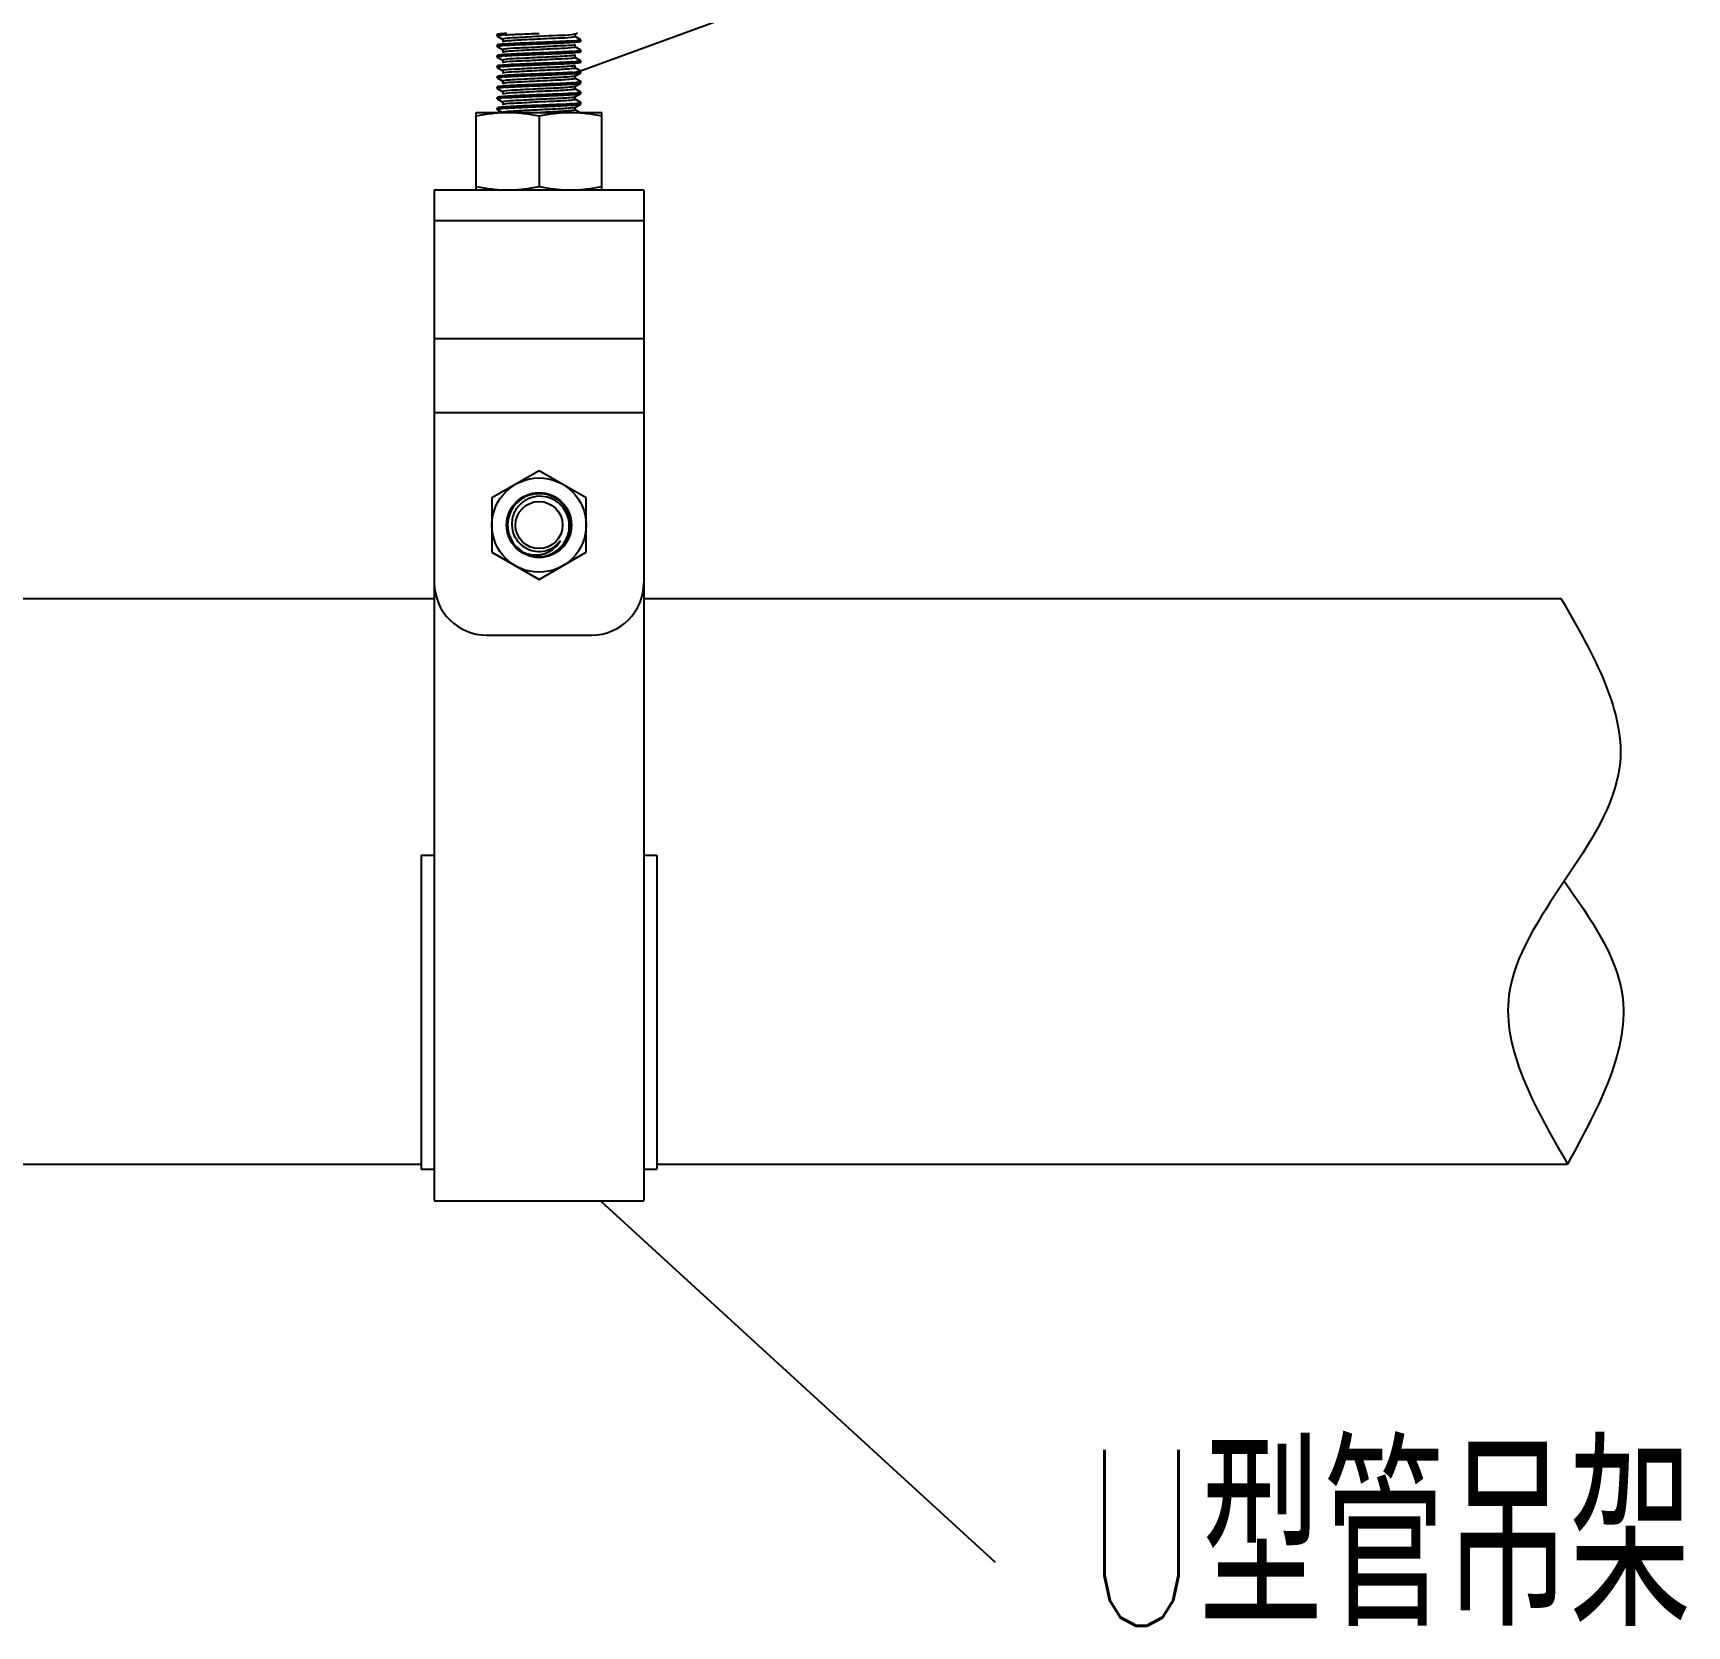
# Model space of a CAD drawing. Extents: x 1031190 to 1725648, y 733081 to 1571294.
# Drawn here: x 1146538 to 1150297, y 1245803 to 1249424 of the extents above; entities that cross this region are included whole.
import ezdxf

# ---------------------------------------------------------------- set-up
doc = ezdxf.new("R2010")
doc.units = 0
doc.header["$LTSCALE"] = 1000
doc.header["$MEASUREMENT"] = 0
doc.layers.add('W_DIM', color=4, linetype='Continuous')
doc.styles.get("Standard").update_dxf_attribs({"font": 'gbenor.shx', "bigfont": 'gbcbig.shx'})
doc.styles.add('wwp100', font='txt.shx', dxfattribs={"width": 0.7, "height": 400, "bigfont": 'hztxt.shx'})
doc.dimstyles.get("Standard").update_dxf_attribs({"dimtxt": 0.18, "dimasz": 0.18, "dimexe": 0.18, "dimexo": 0.0625, "dimgap": 0.09, "dimtad": 0, "dimtih": 1, "dimtoh": 1, "dimdec": 4, "dimzin": 0, "dimdsep": 46, "dimtxsty": 'Standard', "dimcen": 0.09, "dimadec": 0, "dimazin": 0, "dimtfac": 1, "dimtdec": 4, "dimtofl": 0, "dimtmove": 0, "dimatfit": 3, "dimfxl": 0, "dimtolj": 1, "dimtzin": 0, "dimarcsym": 0})

msp = doc.modelspace()

# ---------------------------------------------------------------- linework, layer by layer
at = {"linetype": 'Continuous'}
for p, q in [((1147769.9, 1249421.6), (1147775, 1249424.6)), ((1147770.2, 1249416), (1147770.2, 1249421.9)), ((1147592.8, 1249420.7), (1147592.6, 1249420.5)), ((1147592.6, 1249417.5), (1147592.6, 1249420.5)), ((1147592.8, 1249417.2), (1147592.6, 1249417.5)), ((1147592.8, 1249396.9), (1147592.6, 1249396.6)), ((1147592.6, 1249393.7), (1147592.6, 1249396.6)), ((1147592.8, 1249393.4), (1147592.6, 1249393.7)), ((1147592.8, 1249417.2), (1147605.7, 1249409.7)), ((1147592.8, 1249393.4), (1147605.7, 1249385.9)), ((1147605.5, 1249410), (1147605.5, 1249404.1)), ((1147605.5, 1249386.2), (1147605.5, 1249380.3)), ((1147768.8, 1249391.5), (1147768.1, 1249391.3)), ((1147782.8, 1249408.8), (1147769.9, 1249416.3)), ((1147782.8, 1249385), (1147769.9, 1249392.5)), ((1147770.2, 1249392.2), (1147770.2, 1249398.1)), ((1147782.8, 1249408.8), (1147783.1, 1249408.6)), ((1147782.8, 1249405.3), (1147783.1, 1249405.6)), ((1147782.8, 1249385), (1147783.1, 1249384.7)), ((1147783.1, 1249405.6), (1147783.1, 1249408.6)), ((1147783.1, 1249381.8), (1147783.1, 1249384.7)), ((1147592.8, 1249373.1), (1147592.6, 1249372.8)), ((1147592.6, 1249369.9), (1147592.6, 1249372.8)), ((1147592.8, 1249369.6), (1147592.6, 1249369.9)), ((1147592.8, 1249349.3), (1147592.6, 1249349)), ((1147592.6, 1249346), (1147592.6, 1249349)), ((1147592.8, 1249345.8), (1147592.6, 1249346)), ((1147592.8, 1249369.6), (1147605.7, 1249362.1)), ((1147592.8, 1249345.8), (1147605.7, 1249338.3)), ((1147605.5, 1249362.4), (1147605.5, 1249356.5)), ((1147769.1, 1249367.7), (1147768.2, 1249367.5)), ((1147782.8, 1249361.2), (1147769.9, 1249368.7)), ((1147770.2, 1249368.4), (1147770.2, 1249374.3)), ((1147770.2, 1249344.6), (1147770.2, 1249350.5)), ((1147782.8, 1249381.5), (1147783.1, 1249381.8)), ((1147782.8, 1249361.2), (1147783.1, 1249360.9)), ((1147782.8, 1249357.7), (1147783.1, 1249357.9)), ((1147783.1, 1249357.9), (1147783.1, 1249360.9)), ((1147592.8, 1249325.5), (1147592.6, 1249325.2)), ((1147592.6, 1249322.2), (1147592.6, 1249325.2)), ((1147592.8, 1249322), (1147592.6, 1249322.2)), ((1147592.8, 1249322), (1147605.7, 1249314.5)), ((1147605.5, 1249338.6), (1147605.5, 1249332.6)), ((1147605.5, 1249314.8), (1147605.5, 1249308.8)), ((1147782.8, 1249337.4), (1147769.9, 1249344.9)), ((1147769.9, 1249326.4), (1147782.8, 1249333.9)), ((1147782.8, 1249313.6), (1147769.9, 1249321)), ((1147769.9, 1249302.6), (1147782.8, 1249310.1)), ((1147770.2, 1249320.7), (1147770.2, 1249326.7)), ((1147782.8, 1249337.4), (1147783.1, 1249337.1)), ((1147782.8, 1249333.9), (1147783.1, 1249334.1)), ((1147782.8, 1249313.6), (1147783.1, 1249313.3)), ((1147782.8, 1249310.1), (1147783.1, 1249310.3)), ((1147783.1, 1249334.1), (1147783.1, 1249337.1)), ((1147783.1, 1249310.3), (1147783.1, 1249313.3)), ((1147592.8, 1249301.7), (1147592.6, 1249301.4)), ((1147592.6, 1249298.4), (1147592.6, 1249301.4)), ((1147592.8, 1249298.2), (1147592.6, 1249298.4)), ((1147592.8, 1249277.8), (1147592.6, 1249277.6)), ((1147592.6, 1249274.6), (1147592.6, 1249277.6)), ((1147592.8, 1249274.3), (1147592.6, 1249274.6)), ((1147592.8, 1249298.2), (1147605.7, 1249290.7)), ((1147592.8, 1249274.3), (1147605.7, 1249266.9)), ((1147605.5, 1249291), (1147605.5, 1249285)), ((1147782.8, 1249289.7), (1147769.9, 1249297.2)), ((1147769.9, 1249278.8), (1147782.8, 1249286.3)), ((1147782.8, 1249265.9), (1147769.9, 1249273.4)), ((1147770.2, 1249296.9), (1147770.2, 1249302.9)), ((1147770.2, 1249273.1), (1147770.2, 1249279.1)), ((1147782.8, 1249289.7), (1147783.1, 1249289.5)), ((1147782.8, 1249286.3), (1147783.1, 1249286.5)), ((1147783.1, 1249286.5), (1147783.1, 1249289.5)), ((1147544.9, 1249243.6), (1147830.7, 1249243.6)), ((1147544.9, 1249067.4), (1147544.9, 1249243.6)), ((1147592.8, 1249254), (1147592.6, 1249253.8)), ((1147592.6, 1249250.8), (1147592.6, 1249253.8)), ((1147592.7, 1249250.6), (1147592.6, 1249250.8)), ((1147592.8, 1249250.5), (1147592.7, 1249250.6)), ((1147592.8, 1249250.5), (1147605.7, 1249243)), ((1147605.5, 1249267.2), (1147605.5, 1249261.2)), ((1147687.8, 1249235.5), (1147687.8, 1249075.4)), ((1147697.4, 1249243.8), (1147693.1, 1249243.6)), ((1147769.9, 1249255), (1147782.8, 1249262.4)), ((1147780.7, 1249243.4), (1147769.9, 1249249.6)), ((1147770.2, 1249249.3), (1147770.2, 1249255.3)), ((1147782.8, 1249265.9), (1147783.1, 1249265.7)), ((1147782.8, 1249262.4), (1147783.1, 1249262.7)), ((1147783.1, 1249262.7), (1147783.1, 1249265.7)), ((1147830.7, 1249067.4), (1147830.7, 1249243.6)), ((1147449.7, 1249067.4), (1147926, 1249067.4)), ((1147449.7, 1249067.4), (1147449.7, 1246769.5)), ((1147926, 1249067.4), (1147926, 1246769.5)), ((1147449.7, 1248997.6), (1147926, 1248997.6)), ((1147449.7, 1248729.7), (1147926, 1248729.7)), ((1147449.7, 1248561.4), (1147926, 1248561.4)), ((1147687.8, 1248429.1), (1147580.7, 1248367.2)), ((1147795, 1248367.2), (1147687.8, 1248429.1)), ((1147580.7, 1248367.2), (1147580.7, 1248243.5)), ((1147740.5, 1248356), (1147740.4, 1248356.1)), ((1147795, 1248243.5), (1147795, 1248367.2)), ((1147760.9, 1248304), (1147760.9, 1248304)), ((1147760.9, 1248303.9), (1147760.9, 1248304)), ((1147756.2, 1248281.7), (1147756.2, 1248281.6)), ((1147580.7, 1248243.5), (1147687.8, 1248181.7)), ((1147687.8, 1248181.7), (1147795, 1248243.5)), ((1146497.2, 1248138.7), (1147449.7, 1248138.7)), ((1147926, 1248138.7), (1150010.8, 1248138.7)), ((1147568.8, 1248055.3), (1147806.9, 1248055.3)), ((1147419.9, 1247555.3), (1147449.7, 1247555.3)), ((1147419.9, 1247555.3), (1147419.9, 1246840.9)), ((1147926, 1247555.3), (1147955.7, 1247555.3)), ((1147955.7, 1247555.3), (1147955.7, 1246840.9)), ((1146497.2, 1246852.8), (1147419.9, 1246852.8)), ((1147419.9, 1246840.9), (1147449.7, 1246840.9)), ((1147926, 1246840.9), (1147955.7, 1246840.9)), ((1147955.7, 1246852.8), (1150025.7, 1246852.8)), ((1147449.7, 1246769.4), (1147926, 1246769.4))]:
    msp.add_line(p, q, dxfattribs=at)
for radius in [107.1, 73.7, 53.6]:
    msp.add_circle((1147687.8, 1248305.4), radius, dxfattribs=at)
for centre, radius, start, end in [((1147638, 1249010.6), 410.2, 93.8255, 94.8061), ((1147637.9, 1248987.7), 409.2, 93.8313, 94.8079), ((1147736.8, 1249826.5), 421.3, 273.7687, 274.7934), ((1147764.3, 1249433.8), 19, 281.4976, 282.7913), ((1147625.8, 1249087.1), 261.7, 94.6795, 95.2422), ((1147638.3, 1248958.6), 414.5, 93.8001, 94.8043), ((1147632.2, 1249010.5), 338.6, 94.4921, 94.6937), ((1147736.9, 1249800.8), 419.4, 273.7798, 274.7941), ((1147737, 1249776.8), 419.2, 273.7814, 274.7938), ((1147636.9, 1248928.8), 396.6, 93.9107, 94.8136), ((1147736.9, 1249753.9), 420.2, 273.7757, 274.7933), ((1147738.5, 1249709.3), 399.2, 273.9022, 274.8051), ((1147637.4, 1248898.6), 403.1, 93.8693, 94.8111), ((1147637.9, 1248868.9), 409, 93.8324, 94.808), ((1147736.8, 1249707.5), 421.4, 273.7681, 274.7934), ((1147636, 1248868.7), 385.3, 93.9707, 94.8291), ((1147736.9, 1249681.8), 419.4, 273.7796, 274.7941), ((1147687.8, 1248305.4), 71.4, 289.2516, 285.8624), ((1147683.2, 1248311.7), 72.4, 37.5746, 37.804), ((1147687.8, 1248305.4), 73, 358.9347, 43.9347), ((1147688, 1248305.5), 72.8, 43.5298, 43.8601), ((1147683.6, 1248312), 71.9, 23.7868, 37.58), ((1147687.9, 1248305.5), 72.9, 42.2619, 43.5296), ((1147687.9, 1248307.5), 73, 339.7627, 355.681), ((1147688.1, 1248307.5), 72.9, 355.7063, 356.9019), ((1147688.2, 1248307.5), 72.8, 356.9021, 357.2428), ((1147688.1, 1248305.4), 72.8, 358.4793, 358.884), ((1147687.9, 1248305.4), 73, 356.8796, 358.4789), ((1147688, 1248305.6), 60.4, 225.5961, 226.2446), ((1147688, 1248305.6), 60.4, 226.2446, 228.0002), ((1147686.4, 1248306.9), 60.6, 228.6612, 231.1139), ((1147687.9, 1248305.5), 60.3, 227.9995, 230.7843), ((1147686.3, 1248306.8), 60.4, 231.1145, 231.9132), ((1147686.2, 1248306.7), 60.4, 231.9133, 232.2395), ((1147686.2, 1248306.7), 60.2, 232.2392, 233.5406), ((1147687.7, 1248305.2), 60, 230.7847, 232.8059), ((1147686.1, 1248306.5), 60.1, 233.5407, 234.432), ((1147686, 1248306.4), 59.9, 234.432, 235.3008), ((1147687.6, 1248305), 59.7, 232.8069, 233.4634), ((1147685.9, 1248306.2), 59.7, 235.3008, 236.124), ((1147687.5, 1248304.9), 59.6, 233.4634, 234.1215), ((1147687.8, 1248305.4), 60.1, 234.1217, 323.4602), ((1147682.5, 1248299.7), 61.5, 313.9118, 316.6738), ((1147683, 1248299.2), 60.9, 316.6606, 330.8247), ((1147687.7, 1248305.5), 60.3, 312.0918, 313.8774), ((1147687.6, 1248305.6), 60.4, 313.8772, 315.0442), ((1147687.6, 1248305.6), 60.4, 315.0437, 319.2498), ((1147687.8, 1248305.4), 60.1, 319.2512, 320.8333), ((1147687.9, 1248305.3), 60, 320.8338, 321.0993), ((1147688, 1248305.3), 59.9, 321.0993, 321.4855), ((1147688.1, 1248305.2), 59.8, 321.4854, 322.2771), ((1147688.2, 1248305.1), 59.6, 322.2769, 323.4597), ((1147689, 1248307.1), 71.9, 312.1087, 339.2138), ((1147688.7, 1248307.3), 72.3, 339.2792, 339.7106), ((1147685.9, 1248304.4), 71.1, 287.5508, 290.9671), ((1147568.8, 1248174.4), 119.1, 180, 270), ((1147806.9, 1248174.4), 119.1, 270, 0)]:
    msp.add_arc(centre, radius, start, end, dxfattribs=at)
for points, knots in [([(1147600, 1249422), (1147599.1, 1249421.9), (1147596.7, 1249421.5), (1147594.1, 1249421.5), (1147592.8, 1249420.7)], [0, 0, 0, 0, 0.375527, 1, 1, 1, 1]), ([(1147614.5, 1249423.1), (1147613.1, 1249423), (1147608.2, 1249422.7), (1147603.4, 1249422.3), (1147600, 1249422)], [0, 0, 0, 0, 0.294617, 1, 1, 1, 1]), ([(1147768.5, 1249421.2), (1147759.2, 1249419.1), (1147723.1, 1249418.4), (1147675.8, 1249415.6), (1147631.7, 1249413), (1147613.7, 1249412.2), (1147607.5, 1249410.9)], [0, 0, 0, 0, 0.176504, 0.667042, 0.88168, 1, 1, 1, 1]), ([(1147610.6, 1249419.9), (1147612.1, 1249420), (1147619.1, 1249420.4), (1147626, 1249420.8), (1147631.4, 1249421)], [0, 0, 0, 0, 0.219992, 1, 1, 1, 1]), ([(1147631.4, 1249421), (1147635.6, 1249421.2), (1147654.5, 1249422.1), (1147673.3, 1249422.9), (1147687.8, 1249423.4)], [0, 0, 0, 0, 0.227178, 1, 1, 1, 1]), ([(1147769.9, 1249421.6), (1147769.7, 1249421.5), (1147769.3, 1249421.4), (1147768.8, 1249421.2), (1147768.5, 1249421.2)], [0, 0, 0, 0, 0.401788, 1, 1, 1, 1]), ([(1147592.6, 1249417.5), (1147592.6, 1249417.9), (1147594.7, 1249418.2), (1147595.9, 1249418.5), (1147597, 1249418.6)], [0, 0, 0, 0, 0.27238, 1, 1, 1, 1]), ([(1147592.6, 1249393.7), (1147592.6, 1249394.1), (1147594.8, 1249394.4), (1147596, 1249394.7), (1147597.1, 1249394.8)], [0, 0, 0, 0, 0.271848, 1, 1, 1, 1]), ([(1147610.2, 1249399), (1147606.2, 1249398.7), (1147600.5, 1249397.9), (1147594.4, 1249397.8), (1147592.8, 1249396.9)], [0, 0, 0, 0, 0.690101, 1, 1, 1, 1]), ([(1147607.5, 1249410.9), (1147607, 1249410.8), (1147606.4, 1249410.6), (1147605.5, 1249410.3), (1147605.5, 1249410)], [0, 0, 0, 0, 0.704888, 1, 1, 1, 1]), ([(1147607.5, 1249387.1), (1147607, 1249387), (1147606.4, 1249386.8), (1147605.5, 1249386.4), (1147605.5, 1249386.2)], [0, 0, 0, 0, 0.705209, 1, 1, 1, 1]), ([(1147606.4, 1249404.7), (1147606.3, 1249404.6), (1147606.1, 1249404.5), (1147605.8, 1249404.4), (1147605.7, 1249404.4)], [0, 0, 0, 0, 0.569178, 1, 1, 1, 1]), ([(1147768.1, 1249415.1), (1147758.2, 1249413.1), (1147730.2, 1249412.5), (1147685.3, 1249409.7), (1147644.4, 1249408.3), (1147618.4, 1249406.2), (1147609.4, 1249405.5), (1147606.4, 1249404.7)], [0, 0, 0, 0, 0.186906, 0.5149, 0.834439, 0.943372, 1, 1, 1, 1]), ([(1147768.1, 1249391.3), (1147758.4, 1249389.3), (1147730.7, 1249388.7), (1147686.2, 1249385.9), (1147645.3, 1249384.5), (1147619, 1249382.4), (1147609.8, 1249381.8), (1147606.7, 1249380.9)], [0, 0, 0, 0, 0.184419, 0.509926, 0.829804, 0.940533, 1, 1, 1, 1]), ([(1147768.8, 1249397.4), (1147759.8, 1249395.2), (1147733, 1249395), (1147689.2, 1249392.2), (1147644.7, 1249389.7), (1147617.2, 1249389.1), (1147607.5, 1249387.1)], [0, 0, 0, 0, 0.172112, 0.49211, 0.816561, 1, 1, 1, 1]), ([(1147687.8, 1249402.6), (1147680.3, 1249402.3), (1147654.5, 1249401.2), (1147628.6, 1249400.3), (1147610.2, 1249399)], [0, 0, 0, 0, 0.289182, 1, 1, 1, 1]), ([(1147610.6, 1249396), (1147615.6, 1249396.4), (1147641.4, 1249397.8), (1147667.1, 1249398.8), (1147687.8, 1249399.6)], [0, 0, 0, 0, 0.196967, 1, 1, 1, 1]), ([(1147764.5, 1249406.1), (1147759.4, 1249405.8), (1147733.9, 1249404.4), (1147708.3, 1249403.4), (1147687.8, 1249402.6)], [0, 0, 0, 0, 0.198238, 1, 1, 1, 1]), ([(1147687.8, 1249399.6), (1147695.2, 1249399.9), (1147720.8, 1249401), (1147746.4, 1249402), (1147764.6, 1249403.2)], [0, 0, 0, 0, 0.287875, 1, 1, 1, 1]), ([(1147764.6, 1249403.2), (1147768.8, 1249403.5), (1147774.7, 1249404.3), (1147781.2, 1249404.4), (1147782.8, 1249405.3)], [0, 0, 0, 0, 0.690891, 1, 1, 1, 1]), ([(1147770.2, 1249416), (1147770.2, 1249415.8), (1147769.4, 1249415.4), (1147768.9, 1249415.3), (1147768.5, 1249415.2)], [0, 0, 0, 0, 0.301708, 1, 1, 1, 1]), ([(1147769.9, 1249397.8), (1147769.8, 1249397.8), (1147769.4, 1249397.6), (1147769, 1249397.5), (1147768.8, 1249397.4)], [0, 0, 0, 0, 0.412535, 1, 1, 1, 1]), ([(1147770.2, 1249392.2), (1147770.2, 1249392), (1147769.6, 1249391.7), (1147769.2, 1249391.6), (1147768.8, 1249391.5)], [0, 0, 0, 0, 0.309908, 1, 1, 1, 1]), ([(1147783.1, 1249408.6), (1147783.1, 1249408.1), (1147780.6, 1249407.8), (1147779.4, 1249407.5), (1147778.1, 1249407.3)], [0, 0, 0, 0, 0.270407, 1, 1, 1, 1]), ([(1147783.1, 1249384.7), (1147783.1, 1249384.3), (1147780.6, 1249384), (1147779.4, 1249383.7), (1147778.1, 1249383.5)], [0, 0, 0, 0, 0.270549, 1, 1, 1, 1]), ([(1147592.6, 1249369.9), (1147592.6, 1249370.3), (1147594.9, 1249370.6), (1147596.1, 1249370.9), (1147597.2, 1249371)], [0, 0, 0, 0, 0.2714, 1, 1, 1, 1]), ([(1147592.6, 1249346), (1147592.6, 1249346.9), (1147597.4, 1249346.8), (1147599.6, 1249347.5), (1147601.9, 1249347.7)], [0, 0, 0, 0, 0.263671, 1, 1, 1, 1]), ([(1147610.6, 1249375.2), (1147606.5, 1249374.9), (1147600.7, 1249374.1), (1147594.4, 1249374), (1147592.8, 1249373.1)], [0, 0, 0, 0, 0.690433, 1, 1, 1, 1]), ([(1147610.9, 1249351.4), (1147606.7, 1249351.1), (1147600.8, 1249350.3), (1147594.4, 1249350.2), (1147592.8, 1249349.3)], [0, 0, 0, 0, 0.690711, 1, 1, 1, 1]), ([(1147607.5, 1249363.3), (1147607, 1249363.2), (1147606.4, 1249363), (1147605.5, 1249362.6), (1147605.5, 1249362.4)], [0, 0, 0, 0, 0.705913, 1, 1, 1, 1]), ([(1147606.7, 1249380.9), (1147606.5, 1249380.9), (1147606.2, 1249380.8), (1147605.9, 1249380.6), (1147605.7, 1249380.6)], [0, 0, 0, 0, 0.582256, 1, 1, 1, 1]), ([(1147607, 1249357.2), (1147606.8, 1249357.1), (1147606.3, 1249357), (1147605.9, 1249356.9), (1147605.7, 1249356.8)], [0, 0, 0, 0, 0.593653, 1, 1, 1, 1]), ([(1147605.7, 1249348.1), (1147610.7, 1249348.5), (1147638.1, 1249350.1), (1147665.5, 1249351.1), (1147687.8, 1249352)], [0, 0, 0, 0, 0.18466, 1, 1, 1, 1]), ([(1147768.2, 1249367.5), (1147758.6, 1249365.5), (1147731.2, 1249364.9), (1147686.9, 1249362.4), (1147643.1, 1249359.7), (1147616.2, 1249359.4), (1147607, 1249357.2)], [0, 0, 0, 0, 0.18225, 0.50532, 0.825389, 1, 1, 1, 1]), ([(1147769.1, 1249373.7), (1147766.1, 1249372.9), (1147757, 1249372.2), (1147730.8, 1249370.1), (1147689.9, 1249368.7), (1147645.2, 1249365.9), (1147617.4, 1249365.3), (1147607.5, 1249363.3)], [0, 0, 0, 0, 0.057877, 0.167606, 0.487311, 0.814214, 1, 1, 1, 1]), ([(1147760.5, 1249348.6), (1147748.8, 1249347.5), (1147721, 1249346.1), (1147678.3, 1249344.3), (1147639.1, 1249341.9), (1147615.8, 1249341.1), (1147607.6, 1249339.5)], [0, 0, 0, 0, 0.229049, 0.545233, 0.836568, 1, 1, 1, 1]), ([(1147687.8, 1249378.8), (1147680.4, 1249378.5), (1147654.6, 1249377.4), (1147628.9, 1249376.4), (1147610.6, 1249375.2)], [0, 0, 0, 0, 0.288643, 1, 1, 1, 1]), ([(1147610.9, 1249372.2), (1147615.9, 1249372.6), (1147641.6, 1249374), (1147667.2, 1249375), (1147687.8, 1249375.8)], [0, 0, 0, 0, 0.197595, 1, 1, 1, 1]), ([(1147687.8, 1249355), (1147680.4, 1249354.7), (1147654.8, 1249353.6), (1147629.1, 1249352.6), (1147610.9, 1249351.4)], [0, 0, 0, 0, 0.288182, 1, 1, 1, 1]), ([(1147764.6, 1249382.3), (1147759.5, 1249382), (1147734, 1249380.6), (1147708.4, 1249379.6), (1147687.8, 1249378.8)], [0, 0, 0, 0, 0.198015, 1, 1, 1, 1]), ([(1147687.8, 1249375.8), (1147695.2, 1249376.1), (1147720.8, 1249377.1), (1147746.4, 1249378.1), (1147764.6, 1249379.4)], [0, 0, 0, 0, 0.287899, 1, 1, 1, 1]), ([(1147764.6, 1249358.5), (1147759.5, 1249358.2), (1147734, 1249356.8), (1147708.4, 1249355.8), (1147687.8, 1249355)], [0, 0, 0, 0, 0.197982, 1, 1, 1, 1]), ([(1147687.8, 1249352), (1147695.2, 1249352.3), (1147720.8, 1249353.3), (1147746.4, 1249354.3), (1147764.6, 1249355.5)], [0, 0, 0, 0, 0.287815, 1, 1, 1, 1]), ([(1147769.3, 1249350), (1147768.9, 1249349.8), (1147766, 1249349.2), (1147763, 1249348.9), (1147760.5, 1249348.6)], [0, 0, 0, 0, 0.152403, 1, 1, 1, 1]), ([(1147764.6, 1249379.4), (1147768.8, 1249379.6), (1147774.7, 1249380.5), (1147781.2, 1249380.6), (1147782.8, 1249381.5)], [0, 0, 0, 0, 0.690866, 1, 1, 1, 1]), ([(1147764.6, 1249355.5), (1147768.8, 1249355.8), (1147774.7, 1249356.7), (1147781.2, 1249356.7), (1147782.8, 1249357.7)], [0, 0, 0, 0, 0.690907, 1, 1, 1, 1]), ([(1147769.9, 1249374), (1147769.8, 1249374), (1147769.5, 1249373.8), (1147769.3, 1249373.7), (1147769.1, 1249373.7)], [0, 0, 0, 0, 0.424841, 1, 1, 1, 1]), ([(1147770.2, 1249368.4), (1147770.2, 1249368.2), (1147769.7, 1249367.9), (1147769.4, 1249367.8), (1147769.1, 1249367.7)], [0, 0, 0, 0, 0.32015, 1, 1, 1, 1]), ([(1147769.9, 1249350.2), (1147769.8, 1249350.2), (1147769.7, 1249350.1), (1147769.5, 1249350), (1147769.3, 1249350)], [0, 0, 0, 0, 0.438999, 1, 1, 1, 1]), ([(1147783.1, 1249360.9), (1147783.1, 1249360.5), (1147780.6, 1249360.2), (1147779.4, 1249359.9), (1147778.1, 1249359.7)], [0, 0, 0, 0, 0.270562, 1, 1, 1, 1]), ([(1147592.6, 1249322.2), (1147592.6, 1249322.4), (1147594.1, 1249323.3), (1147595.5, 1249323.2), (1147596.8, 1249323.4)], [0, 0, 0, 0, 0.087797, 1, 1, 1, 1]), ([(1147601.9, 1249326.9), (1147600.8, 1249326.8), (1147597.7, 1249326.4), (1147594.5, 1249326.4), (1147592.8, 1249325.5)], [0, 0, 0, 0, 0.380478, 1, 1, 1, 1]), ([(1147687.8, 1249331.2), (1147679, 1249330.8), (1147650.4, 1249329.6), (1147621.7, 1249328.7), (1147601.9, 1249326.9)], [0, 0, 0, 0, 0.307364, 1, 1, 1, 1]), ([(1147607.6, 1249339.5), (1147607.1, 1249339.4), (1147606.4, 1249339.2), (1147605.5, 1249338.8), (1147605.5, 1249338.6)], [0, 0, 0, 0, 0.706519, 1, 1, 1, 1]), ([(1147607.7, 1249315.7), (1147607.2, 1249315.6), (1147606.5, 1249315.4), (1147605.5, 1249315), (1147605.5, 1249314.8)], [0, 0, 0, 0, 0.708127, 1, 1, 1, 1]), ([(1147607.2, 1249333.4), (1147606.9, 1249333.4), (1147606.4, 1249333.2), (1147605.9, 1249333.1), (1147605.7, 1249332.9)], [0, 0, 0, 0, 0.599327, 1, 1, 1, 1]), ([(1147607, 1249309.6), (1147606.7, 1249309.5), (1147606.3, 1249309.4), (1147605.9, 1249309.2), (1147605.7, 1249309.1)], [0, 0, 0, 0, 0.591838, 1, 1, 1, 1]), ([(1147761.2, 1249319), (1147749.5, 1249317.8), (1147721.2, 1249316.3), (1147677.7, 1249314.5), (1147638.3, 1249311.9), (1147614.8, 1249311.5), (1147607, 1249309.6)], [0, 0, 0, 0, 0.229241, 0.549849, 0.842936, 1, 1, 1, 1]), ([(1147760.5, 1249342.7), (1147748.7, 1249341.5), (1147720.6, 1249340.1), (1147677.5, 1249338.3), (1147638.3, 1249335.8), (1147615.1, 1249335.2), (1147607.2, 1249333.4)], [0, 0, 0, 0, 0.231234, 0.549995, 0.841234, 1, 1, 1, 1]), ([(1147761.2, 1249324.9), (1147749.7, 1249323.7), (1147722, 1249322.3), (1147679.3, 1249320.5), (1147639.7, 1249318.1), (1147616.1, 1249317.3), (1147607.7, 1249315.7)], [0, 0, 0, 0, 0.225271, 0.541123, 0.834355, 1, 1, 1, 1]), ([(1147609.9, 1249324.5), (1147614.9, 1249324.9), (1147640.9, 1249326.4), (1147666.9, 1249327.4), (1147687.8, 1249328.2)], [0, 0, 0, 0, 0.195382, 1, 1, 1, 1]), ([(1147764.6, 1249334.7), (1147759.5, 1249334.4), (1147733.9, 1249332.9), (1147708.3, 1249332), (1147687.8, 1249331.2)], [0, 0, 0, 0, 0.198096, 1, 1, 1, 1]), ([(1147687.8, 1249328.2), (1147695.3, 1249328.5), (1147721.3, 1249329.5), (1147747.3, 1249330.5), (1147765.7, 1249331.8)], [0, 0, 0, 0, 0.289675, 1, 1, 1, 1]), ([(1147765.7, 1249311), (1147760.6, 1249310.6), (1147734.7, 1249309.2), (1147708.7, 1249308.2), (1147687.8, 1249307.3)], [0, 0, 0, 0, 0.195558, 1, 1, 1, 1]), ([(1147770.2, 1249344.6), (1147770.2, 1249343.7), (1147765.2, 1249343.7), (1147762.9, 1249342.9), (1147760.5, 1249342.7)], [0, 0, 0, 0, 0.264973, 1, 1, 1, 1]), ([(1147769.9, 1249326.4), (1147769.6, 1249326.2), (1147766.7, 1249325.4), (1147763.8, 1249325.2), (1147761.2, 1249324.9)], [0, 0, 0, 0, 0.123943, 1, 1, 1, 1]), ([(1147770.2, 1249320.7), (1147770.2, 1249319.9), (1147765.6, 1249319.9), (1147763.5, 1249319.2), (1147761.2, 1249319)], [0, 0, 0, 0, 0.265614, 1, 1, 1, 1]), ([(1147764.5, 1249307.9), (1147768.7, 1249308.2), (1147774.7, 1249309), (1147781.2, 1249309.1), (1147782.8, 1249310.1)], [0, 0, 0, 0, 0.691019, 1, 1, 1, 1]), ([(1147765.7, 1249331.8), (1147769.7, 1249332.1), (1147775.2, 1249332.9), (1147781.3, 1249333), (1147782.8, 1249333.9)], [0, 0, 0, 0, 0.689778, 1, 1, 1, 1]), ([(1147783.1, 1249337.1), (1147783.1, 1249336.6), (1147780.6, 1249336.4), (1147779.4, 1249336), (1147778.1, 1249335.9)], [0, 0, 0, 0, 0.27051, 1, 1, 1, 1]), ([(1147783.1, 1249313.3), (1147783.1, 1249312.9), (1147780.9, 1249312.6), (1147779.7, 1249312.3), (1147778.6, 1249312.1)], [0, 0, 0, 0, 0.272165, 1, 1, 1, 1]), ([(1147592.6, 1249298.4), (1147592.6, 1249298.8), (1147594.7, 1249299.1), (1147595.8, 1249299.4), (1147596.9, 1249299.6)], [0, 0, 0, 0, 0.272398, 1, 1, 1, 1]), ([(1147592.6, 1249274.6), (1147592.6, 1249275), (1147594.8, 1249275.3), (1147596, 1249275.6), (1147597.1, 1249275.8)], [0, 0, 0, 0, 0.271865, 1, 1, 1, 1]), ([(1147609.9, 1249303.7), (1147605.9, 1249303.4), (1147600.4, 1249302.7), (1147594.3, 1249302.5), (1147592.8, 1249301.7)], [0, 0, 0, 0, 0.689705, 1, 1, 1, 1]), ([(1147610.2, 1249279.9), (1147606.2, 1249279.6), (1147600.5, 1249278.9), (1147594.4, 1249278.7), (1147592.8, 1249277.8)], [0, 0, 0, 0, 0.690089, 1, 1, 1, 1]), ([(1147608.1, 1249291.9), (1147607.5, 1249291.8), (1147606.7, 1249291.6), (1147605.5, 1249291.3), (1147605.5, 1249291)], [0, 0, 0, 0, 0.712882, 1, 1, 1, 1]), ([(1147606.8, 1249285.7), (1147606.6, 1249285.6), (1147606.2, 1249285.5), (1147605.9, 1249285.4), (1147605.7, 1249285.3)], [0, 0, 0, 0, 0.58487, 1, 1, 1, 1]), ([(1147762.7, 1249271.5), (1147751, 1249270.2), (1147722.5, 1249268.8), (1147678.4, 1249267), (1147638.3, 1249264.1), (1147614.4, 1249264), (1147606.6, 1249261.9)], [0, 0, 0, 0, 0.224472, 0.548168, 0.84513, 1, 1, 1, 1]), ([(1147762, 1249295.2), (1147750.3, 1249294), (1147721.8, 1249292.5), (1147678.1, 1249290.8), (1147638.2, 1249288), (1147614.6, 1249287.7), (1147606.8, 1249285.7)], [0, 0, 0, 0, 0.226976, 0.549217, 0.844212, 1, 1, 1, 1]), ([(1147762, 1249301.2), (1147750.7, 1249300), (1147723.3, 1249298.6), (1147680.7, 1249296.7), (1147640.8, 1249294.4), (1147616.8, 1249293.5), (1147608.1, 1249291.9)], [0, 0, 0, 0, 0.220169, 0.534105, 0.829282, 1, 1, 1, 1]), ([(1147762.7, 1249277.4), (1147751.7, 1249276.2), (1147724.5, 1249274.9), (1147682.2, 1249272.9), (1147641.9, 1249270.7), (1147617.5, 1249269.7), (1147608.6, 1249268.2)], [0, 0, 0, 0, 0.215068, 0.527073, 0.824187, 1, 1, 1, 1]), ([(1147687.8, 1249307.3), (1147680.3, 1249307), (1147654.3, 1249306), (1147628.3, 1249305), (1147609.9, 1249303.7)], [0, 0, 0, 0, 0.289807, 1, 1, 1, 1]), ([(1147610.2, 1249300.8), (1147615.3, 1249301.1), (1147641.1, 1249302.6), (1147667, 1249303.5), (1147687.8, 1249304.4)], [0, 0, 0, 0, 0.196205, 1, 1, 1, 1]), ([(1147687.8, 1249283.5), (1147680.3, 1249283.2), (1147654.5, 1249282.2), (1147628.6, 1249281.2), (1147610.2, 1249279.9)], [0, 0, 0, 0, 0.289201, 1, 1, 1, 1]), ([(1147610.6, 1249277), (1147615.6, 1249277.3), (1147641.4, 1249278.8), (1147667.1, 1249279.7), (1147687.8, 1249280.6)], [0, 0, 0, 0, 0.196944, 1, 1, 1, 1]), ([(1147687.8, 1249304.4), (1147695.2, 1249304.7), (1147720.7, 1249305.7), (1147746.3, 1249306.7), (1147764.5, 1249307.9)], [0, 0, 0, 0, 0.2877, 1, 1, 1, 1]), ([(1147764.5, 1249287.1), (1147759.4, 1249286.7), (1147733.9, 1249285.3), (1147708.3, 1249284.4), (1147687.8, 1249283.5)], [0, 0, 0, 0, 0.198249, 1, 1, 1, 1]), ([(1147687.8, 1249280.6), (1147695.2, 1249280.9), (1147720.8, 1249281.9), (1147746.4, 1249282.9), (1147764.6, 1249284.1)], [0, 0, 0, 0, 0.287873, 1, 1, 1, 1]), ([(1147769.9, 1249302.6), (1147769.6, 1249302.4), (1147767, 1249301.7), (1147764.3, 1249301.4), (1147762, 1249301.2)], [0, 0, 0, 0, 0.126191, 1, 1, 1, 1]), ([(1147770.2, 1249296.9), (1147770.2, 1249296.2), (1147766, 1249296), (1147764, 1249295.4), (1147762, 1249295.2)], [0, 0, 0, 0, 0.266397, 1, 1, 1, 1]), ([(1147769.9, 1249278.8), (1147769.7, 1249278.6), (1147767.3, 1249277.9), (1147764.8, 1249277.7), (1147762.7, 1249277.4)], [0, 0, 0, 0, 0.128615, 1, 1, 1, 1]), ([(1147770.2, 1249273.1), (1147770.2, 1249272.4), (1147766.3, 1249272.2), (1147764.5, 1249271.7), (1147762.7, 1249271.5)], [0, 0, 0, 0, 0.267341, 1, 1, 1, 1]), ([(1147764.6, 1249284.1), (1147768.8, 1249284.4), (1147774.7, 1249285.2), (1147781.2, 1249285.3), (1147782.8, 1249286.3)], [0, 0, 0, 0, 0.690906, 1, 1, 1, 1]), ([(1147783.1, 1249289.5), (1147783.1, 1249289), (1147780.6, 1249288.8), (1147779.4, 1249288.4), (1147778.1, 1249288.3)], [0, 0, 0, 0, 0.270399, 1, 1, 1, 1]), ([(1147544.9, 1249235.5), (1147556.7, 1249238), (1147580.4, 1249242.1), (1147604.4, 1249243.6), (1147616.4, 1249243.6)], [0, 0, 0, 0, 0.500766, 1, 1, 1, 1]), ([(1147592.6, 1249250.8), (1147592.6, 1249251.1), (1147594.3, 1249251.5), (1147595.3, 1249251.7), (1147596.2, 1249251.8)], [0, 0, 0, 0, 0.276774, 1, 1, 1, 1]), ([(1147610.6, 1249256.1), (1147606.4, 1249255.9), (1147600.7, 1249255.1), (1147594.4, 1249255), (1147592.8, 1249254)], [0, 0, 0, 0, 0.690423, 1, 1, 1, 1]), ([(1147608.6, 1249268.2), (1147607.8, 1249268.1), (1147606.9, 1249267.9), (1147605.5, 1249267.5), (1147605.5, 1249267.2)], [0, 0, 0, 0, 0.716853, 1, 1, 1, 1]), ([(1147609, 1249244.5), (1147608.3, 1249244.4), (1147607.1, 1249244.1), (1147606, 1249243.8), (1147605.6, 1249243.6)], [0, 0, 0, 0, 0.648621, 1, 1, 1, 1]), ([(1147606.6, 1249261.9), (1147606.5, 1249261.8), (1147606.1, 1249261.7), (1147605.8, 1249261.6), (1147605.7, 1249261.5)], [0, 0, 0, 0, 0.578532, 1, 1, 1, 1]), ([(1147763.3, 1249253.7), (1147752.6, 1249252.5), (1147725.8, 1249251.1), (1147683.6, 1249249.2), (1147643, 1249247), (1147618.2, 1249245.9), (1147609, 1249244.5)], [0, 0, 0, 0, 0.209983, 0.520062, 0.819106, 1, 1, 1, 1]), ([(1147609.3, 1249253.1), (1147614.4, 1249253.4), (1147640.6, 1249254.9), (1147666.7, 1249255.9), (1147687.8, 1249256.7)], [0, 0, 0, 0, 0.194182, 1, 1, 1, 1]), ([(1147687.8, 1249259.7), (1147680.4, 1249259.4), (1147654.6, 1249258.4), (1147628.9, 1249257.4), (1147610.6, 1249256.1)], [0, 0, 0, 0, 0.28866, 1, 1, 1, 1]), ([(1147616.4, 1249243.6), (1147628.4, 1249243.6), (1147652.4, 1249242.1), (1147676.1, 1249238), (1147687.8, 1249235.5)], [0, 0, 0, 0, 0.499234, 1, 1, 1, 1]), ([(1147764.6, 1249263.3), (1147759.5, 1249262.9), (1147734, 1249261.5), (1147708.4, 1249260.5), (1147687.8, 1249259.7)], [0, 0, 0, 0, 0.198019, 1, 1, 1, 1]), ([(1147687.8, 1249256.7), (1147695.2, 1249257), (1147720.8, 1249258.1), (1147746.4, 1249259.1), (1147764.6, 1249260.3)], [0, 0, 0, 0, 0.2879, 1, 1, 1, 1]), ([(1147687.8, 1249235.5), (1147699.6, 1249238), (1147723.3, 1249242.1), (1147747.3, 1249243.6), (1147759.3, 1249243.6)], [0, 0, 0, 0, 0.500766, 1, 1, 1, 1]), ([(1147763.3, 1249247.7), (1147759.7, 1249247.3), (1147737.7, 1249245.6), (1147715.7, 1249244.6), (1147697.4, 1249243.8)], [0, 0, 0, 0, 0.167768, 1, 1, 1, 1]), ([(1147759.3, 1249243.6), (1147771.2, 1249243.6), (1147795.3, 1249242.1), (1147818.9, 1249238), (1147830.7, 1249235.5)], [0, 0, 0, 0, 0.499234, 1, 1, 1, 1]), ([(1147769.9, 1249255), (1147769.7, 1249254.8), (1147767.5, 1249254.1), (1147765.3, 1249253.9), (1147763.3, 1249253.7)], [0, 0, 0, 0, 0.131217, 1, 1, 1, 1]), ([(1147770.2, 1249249.3), (1147770.2, 1249248.7), (1147766.7, 1249248.4), (1147765.1, 1249247.9), (1147763.3, 1249247.7)], [0, 0, 0, 0, 0.268465, 1, 1, 1, 1]), ([(1147764.6, 1249260.3), (1147768.8, 1249260.6), (1147774.7, 1249261.4), (1147781.2, 1249261.5), (1147782.8, 1249262.4)], [0, 0, 0, 0, 0.690878, 1, 1, 1, 1]), ([(1147783.1, 1249265.7), (1147783.1, 1249265.2), (1147780.6, 1249264.9), (1147779.4, 1249264.6), (1147778.1, 1249264.5)], [0, 0, 0, 0, 0.270547, 1, 1, 1, 1]), ([(1147544.9, 1249075.4), (1147556.7, 1249073), (1147580.4, 1249068.9), (1147604.4, 1249067.4), (1147616.4, 1249067.4)], [0, 0, 0, 0, 0.500766, 1, 1, 1, 1]), ([(1147616.4, 1249067.4), (1147628.4, 1249067.4), (1147652.4, 1249068.9), (1147676.1, 1249073), (1147687.8, 1249075.4)], [0, 0, 0, 0, 0.499234, 1, 1, 1, 1]), ([(1147687.8, 1249075.4), (1147699.6, 1249073), (1147723.3, 1249068.9), (1147747.3, 1249067.4), (1147759.3, 1249067.4)], [0, 0, 0, 0, 0.500766, 1, 1, 1, 1]), ([(1147759.3, 1249067.4), (1147771.2, 1249067.4), (1147795.3, 1249068.9), (1147818.9, 1249073), (1147830.7, 1249075.4)], [0, 0, 0, 0, 0.499234, 1, 1, 1, 1]), ([(1147687.8, 1248370.8), (1147679.4, 1248370.5), (1147662.5, 1248366.6), (1147648.4, 1248356.5), (1147642.6, 1248350.3)], [0, 0, 0, 0, 0.500062, 1, 1, 1, 1]), ([(1147734.4, 1248353.6), (1147728.2, 1248359.2), (1147713.4, 1248368.3), (1147696.3, 1248371.1), (1147687.8, 1248370.8)], [0, 0, 0, 0, 0.500002, 1, 1, 1, 1]), ([(1147642.6, 1248350.3), (1147637, 1248344.3), (1147628.1, 1248329.9), (1147624.1, 1248305), (1147630, 1248280.4), (1147640.2, 1248266.9), (1147646.4, 1248261.4)], [0, 0, 0, 0, 0.250059, 0.500072, 0.750044, 1, 1, 1, 1]), ([(1147711.4, 1248238), (1147722.2, 1248242.2), (1147742.2, 1248256.2), (1147758.1, 1248288.9), (1147756.3, 1248325.2), (1147743, 1248345.8), (1147734.4, 1248353.6)], [0, 0, 0, 0, 0.250144, 0.500177, 0.750123, 1, 1, 1, 1]), ([(1147653, 1248243), (1147661.1, 1248239.6), (1147678.7, 1248235.7), (1147696.5, 1248238.9), (1147704.7, 1248242.2)], [0, 0, 0, 0, 0.500292, 1, 1, 1, 1]), ([(1150018.2, 1247495.7), (1150077.2, 1247411.8), (1150219.7, 1247209), (1150097.3, 1246984.4), (1150025.7, 1246852.8)], [597.636888, 597.636888, 597.636888, 597.636888, 845.186192, 1195.273775, 1195.273775, 1195.273775, 1195.273775])]:
    msp.add_open_spline(points, degree=3, knots=knots, dxfattribs=at)
for points in [[(1147597, 1249418.6), (1147599.2, 1249418.9), (1147601.4, 1249419.1), (1147603.6, 1249419.3)], [(1147597.1, 1249394.8), (1147599.3, 1249395.1), (1147601.4, 1249395.3), (1147603.6, 1249395.5)], [(1147778.1, 1249407.3), (1147776.1, 1249407.1), (1147774, 1249406.9), (1147772, 1249406.7)], [(1147778.1, 1249383.5), (1147776.1, 1249383.3), (1147774, 1249383.1), (1147772, 1249382.9)], [(1147597.2, 1249371), (1147599.4, 1249371.3), (1147601.5, 1249371.5), (1147603.6, 1249371.7)], [(1147778.1, 1249359.7), (1147776.1, 1249359.4), (1147774, 1249359.3), (1147772, 1249359.1)], [(1147596.8, 1249323.4), (1147599.1, 1249323.7), (1147601.3, 1249323.9), (1147603.6, 1249324.1)], [(1147778.1, 1249335.9), (1147776.1, 1249335.6), (1147774, 1249335.4), (1147772, 1249335.3)], [(1147778.6, 1249312.1), (1147776.4, 1249311.8), (1147774.2, 1249311.6), (1147772, 1249311.5)], [(1147596.9, 1249299.6), (1147599.2, 1249299.9), (1147601.4, 1249300.1), (1147603.6, 1249300.3)], [(1147597.1, 1249275.8), (1147599.3, 1249276.1), (1147601.4, 1249276.3), (1147603.6, 1249276.4)], [(1147778.1, 1249288.3), (1147776.1, 1249288), (1147774, 1249287.8), (1147772, 1249287.6)], [(1147596.2, 1249251.8), (1147598.7, 1249252.2), (1147601.1, 1249252.4), (1147603.6, 1249252.6)], [(1147778.1, 1249264.5), (1147776.1, 1249264.2), (1147774, 1249264), (1147772, 1249263.8)], [(1147704.7, 1248242.2), (1147712.2, 1248245.2), (1147719.3, 1248249.7), (1147725.2, 1248255.4)]]:
    msp.add_open_spline(points, degree=3, dxfattribs=at)
msp.add_spline([(1150010.8, 1248138.7), (1150143.8, 1247754.4), (1149892.6, 1247237.1), (1150025.7, 1246852.8)], degree=3, dxfattribs=at)

# ---------------------------------------------------------------- texts
at = {"layer": 'W_DIM', "color": 7, "style": 'wwp100', "width": 0.7}
msp.add_text('U型管吊架', height=400, dxfattribs=at).set_placement((1148925.2, 1245803.1))

# ---------------------------------------------------------------- leaders
for points in [[(1147765.7, 1249331.8), (1148846.2, 1249727.6)], [(1147827.8, 1246769.4), (1148724.5, 1245947.5)]]:
    msp.add_leader(points, dimstyle='Standard', override={"dimgap": 20, "dimtad": 0})

doc.saveas('drawing.dxf')
